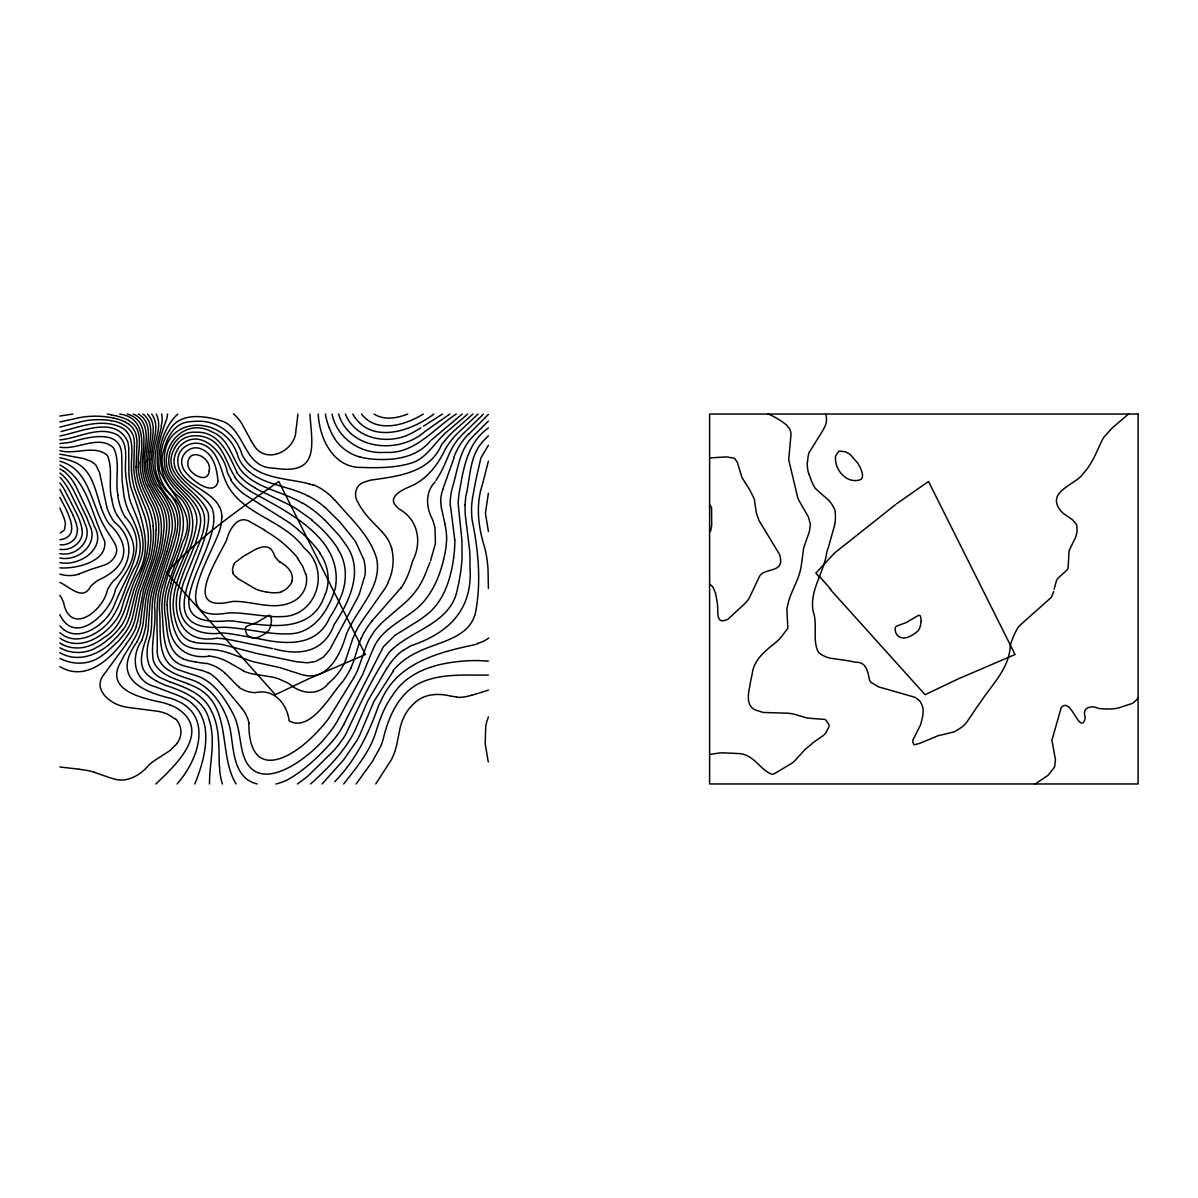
<?xml version="1.0" encoding="UTF-8"?>
<svg xmlns="http://www.w3.org/2000/svg" width="1198" height="1198" viewBox="0 0 1198 1198"><rect width="100%" height="100%" fill="white"/><g stroke="black" fill="none" stroke-linecap="round" stroke-linejoin="round"><path stroke-width="1.5" d="M140.196 462.593C142.876 443.41 145.467 417.638 119.71 414.044M145.842 461.844L146.051 456.962A104.226 104.226 0 0 1 146.351 453.728C148.148 440.55 152.61 422.19 138.369 414.044M147.668 460.391L147.803 457.576A92.77 92.77 0 0 1 148.238 453.188C149.705 440.49 155.306 423.418 143.011 414.044M465.079 504.987L465.079 510.917A101.006 101.006 0 0 0 465.453 516.428L469.721 551.035A173.545 173.545 0 0 1 469.93 566.31C473.21 608.704 449.684 632.649 411.573 645.542A81.359 81.359 0 0 0 403.037 650.619M151.248 459.373L151.322 458.175A82.542 82.542 0 0 1 152.101 451.466M164.635 602.13L165.174 596.784A83.635 83.635 0 0 1 167.361 586.78L182.44 542.844M807.587 461.769L807.692 460.332A30.13 30.13 0 0 1 809.354 451.811M297.913 414.044L296.76 424.421A98.985 98.985 0 0 1 295.936 429.558C296.49 450.777 265.836 465.483 253.856 445.192A51.514 51.514 0 0 1 251.49 441.388M150.214 451.901C151.592 439.681 157.567 424.212 147.384 414.044M453.698 557.519C450.733 579.233 443.784 602.324 425.2 615.832A101.321 101.321 0 0 1 418.192 620.893L394.846 635.419L383.3 646.875L343.766 724.401M472.536 497.769L475.756 480.668M152.086 451.451C153.359 439.396 159.993 425.05 151.682 414.044M1054.09 589.251L1056.546 580.401A14.451 14.451 0 0 1 1058.238 577.9L1067.148 569.949A7.248 7.248 0 0 0 1068.062 568.151L1069.14 550.586L1075.085 538.321A25.173 25.173 0 0 0 1077.032 531.657L1076.882 525.952A9.314 9.314 0 0 0 1076.014 523.796L1072.719 519.977L1063.33 513.433A31.552 31.552 0 0 1 1060.709 510.707L1059.287 508.851A18.824 18.824 0 0 1 1058.253 507.158C1049.178 490.356 1076.478 484.306 1083.486 473.18A49.283 49.283 0 0 0 1087.2 468.732L1090.09 464.45A117.703 117.703 0 0 0 1092.546 460.257A102.953 102.953 0 0 0 1096.829 451.691L1101.786 440.804A39.983 39.983 0 0 1 1104.601 436.357L1112.298 427.881L1128.546 414.044M1053.761 591.542L1051.47 597.203L1019.184 626.015A30.474 30.474 0 0 0 1017.057 629.115L1014.931 633.173A134.431 134.431 0 0 0 1013.538 636.258L1010.962 643.026A32.002 32.002 0 0 0 1010.288 645.632C1009.42 668.499 991.659 684.942 979.874 703.016A196.816 196.816 0 0 0 977.254 706.7L966.756 722.154A38.171 38.171 0 0 1 961.665 727.291L954.432 731.768L942.841 734.659A69.709 69.709 0 0 0 938.064 735.707L922.131 742.371A72.06 72.06 0 0 1 918.821 743.644L913.924 744.842L912.786 741.742A15.005 15.005 0 0 1 912.891 739.99L920.558 724.88L922.535 717.198A74.89 74.89 0 0 0 922.954 714.233L923.164 710.923A15.289 15.289 0 0 0 922.954 708.587L922.789 707.778A18.913 18.913 0 0 0 921.726 704.454L920.543 702.193A11.261 11.261 0 0 0 919.046 700.351L916.53 698.374A25.772 25.772 0 0 0 914.149 697.041L878.613 686.888L870.856 682.216A10.018 10.018 0 0 1 869.598 680.374C867.756 672.123 866.798 661.73 855.417 662.254A165.638 165.638 0 0 0 847.315 660.622L830.439 658.211A29.141 29.141 0 0 1 823.4 655.68A32.121 32.121 0 0 1 821.993 654.917L820.271 653.823A15.784 15.784 0 0 1 818.459 652.326C812.064 640.286 817.905 624.892 813.262 611.849C808.92 590.779 824.179 572.749 826.755 552.338A165.833 165.833 0 0 1 828.612 546.573L834.871 524.365A67.238 67.238 0 0 0 835.455 517.132L835.231 511.771A13.463 13.463 0 0 0 834.497 509.045L831.846 504.283A37.497 37.497 0 0 0 829.825 501.618L829.151 500.839A26.581 26.581 0 0 0 827.279 498.937L824.688 496.721A122.061 122.061 0 0 1 822.337 494.729L815.254 488.335A49.178 49.178 0 0 1 811.046 479.799L809.189 474.438M161.52 426.174C157.073 445.461 148.822 467.744 162.329 485.519A90.883 90.883 0 0 0 165.129 489.503C195.888 516.503 171.329 555.528 162.494 586.451M292.072 580.76C293.869 572.075 286.681 565.785 279.958 561.937M475.92 479.859L480.862 458.04L488.395 445.267M140.346 622.586L143.251 601.591A115.996 115.996 0 0 1 143.685 599.03L145.048 592.725A98.386 98.386 0 0 1 146.605 587.379C155.665 561.637 168.424 532.092 156.683 505.182A78.469 78.469 0 0 0 155.695 503.1L146.665 485.46M482.749 483.153L488.395 461.23M482.524 484.142C475.411 505.212 478.301 527.479 484.861 548.22A117.329 117.329 0 0 1 488.05 570.248L488.395 588.488M488.395 493.232L485.415 513.208L488.395 531.418M130.597 612.837L136.063 590.943L148.193 557.849A84.878 84.878 0 0 0 150.663 530.504L150.05 525.263A71.071 71.071 0 0 0 146.006 509.779L138.189 490.386A75.489 75.489 0 0 1 133.772 467.564L134.446 444.353A44.236 44.236 0 0 0 134.236 441.208C133.951 429.109 122.136 422.085 111.309 420.798M443.634 559.526C438.753 579.742 429.558 599.973 411.992 612.208C397.961 622.631 380.694 631.256 373.521 648.223A95.705 95.705 0 0 0 371.814 652.131L362.44 674.983L337.267 721.226A88.547 88.547 0 0 1 327.848 734.599C309.743 758.663 252.553 801.941 241.771 748.795A113.256 113.256 0 0 1 241.262 746.234L238.806 731.723A102.115 102.115 0 0 0 237.833 727.036L236.949 723.667A59.361 59.361 0 0 0 233.909 715.431C226.272 700.785 216.718 685.346 201.489 677.694A50.376 50.376 0 0 0 198.494 676.451L185.016 672.048A98.685 98.685 0 0 1 181.332 670.745C154.347 663.602 161.835 630.627 159.394 610.156A84.115 84.115 0 0 1 162.314 586.406M167.226 551.17L155.141 588.263A100.467 100.467 0 0 0 154.332 591.288L153.134 597.053A88.382 88.382 0 0 0 152.161 606.098L151.562 625.191A91.168 91.168 0 0 1 150.319 636.153C144.299 651.877 145.587 672.947 164.066 679.251A81.868 81.868 0 0 0 169.742 681.827M412.756 560.754C422.265 542.23 418.192 519.468 399.099 509A36.853 36.853 0 0 1 396.119 506.125C387.403 497.17 401.824 489.952 408.892 487.092M412.531 561.518L410.12 569.17A80.595 80.595 0 0 1 401.285 587.754M171.014 583.156C177.199 556.486 203.93 522.358 179.535 497.23C158.525 481.177 154.976 452.035 169.397 430.546C179.805 411.109 207.134 415.781 224.221 421.906C245.365 432.373 244.557 466.935 272.111 468.029A61.517 61.517 0 0 0 276.483 468.478C319.731 474.618 311.974 444.428 309.923 414.044M182.665 542.11C198.778 511.905 169.502 494.969 159.469 470.35C156.788 450.837 163.138 427.641 177.798 414.044M442.751 489.473L453.922 458.145M194.765 783.956C205.547 757.915 215.954 717.842 186.993 699.752A76.627 76.627 0 0 0 176.271 694.72L158.151 687.892A116.161 116.161 0 0 1 155.815 686.903C133.727 681.782 130.163 657.208 141.753 640.481M136.198 626.314L137.261 622.825A61.712 61.712 0 0 0 138.025 619.501L143.565 589.925A110.141 110.141 0 0 1 144.359 587.424L154.677 557.699A115.892 115.892 0 0 0 158.75 530.25L158.63 524.829M430.516 560.934L435.428 543.473L435.039 528.183A77.78 77.78 0 0 0 432.358 519.138C425.994 507.113 425.095 492.363 435.054 481.91M429.932 562.506L424.766 575.369A90.239 90.239 0 0 1 417.862 588.173L414.418 592.83A88.996 88.996 0 0 1 405.778 602.13L384.244 620.684A85.043 85.043 0 0 0 374.285 631.301L369.882 638.145A73.872 73.872 0 0 0 365.345 648.657L357.783 669.937A94.672 94.672 0 0 1 353.934 677.529M325.317 593.474C312.693 635.749 266.016 625.656 233.281 621.043A149.076 149.076 0 0 0 227.785 620.819C141.649 628.845 227.41 544.536 211.926 508.042C201.069 488.05 159.514 475.217 179.281 446.824C198.434 426.084 223.532 451.062 227.276 472.087A104.975 104.975 0 0 0 228.444 474.663L231.079 479.724M197.625 547.321C202.612 534.922 208.527 519.842 201.069 507.188C192.219 491.3 171.179 483.108 168.888 463.566C167.361 448.172 179.146 430.771 195.873 432.238C219.054 430.921 228.698 454.581 236.785 471.877M197.161 548.444L183.893 581.584A113.106 113.106 0 0 0 182.98 584.474L182.306 586.81A74.426 74.426 0 0 0 180.599 594.537C174.579 623.469 195.798 636.872 222.394 632.948A140.286 140.286 0 0 1 232.262 634.056L251.535 637.426M488.395 716.883L486.613 722.199A46.153 46.153 0 0 0 485.744 726.377L485.175 743.509L488.065 760.895A50.885 50.885 0 0 0 488.395 761.928M226.647 539.894C229.582 528.872 238.477 512.954 251.775 522.897A75.759 75.759 0 0 1 253.946 523.975L264.503 529.905M226.527 540.148C216.583 561.218 180.853 613.81 232.322 601.471A68.151 68.151 0 0 1 243.044 601.89C259.187 603.642 276.528 609.483 292.087 601.98A24.544 24.544 0 0 0 306.059 574.231M361.122 638.414L363.518 633.502A84.759 84.759 0 0 1 372.024 621.013M339.244 600.378C347.091 584.504 348.019 564.662 338.031 549.448M809.563 451.871L821.978 431.849A82.587 82.587 0 0 0 823.385 429.468L825.437 425.26A15.005 15.005 0 0 0 826.47 420.243L826.455 419.854A14.017 14.017 0 0 0 825.557 413.984M234.284 563.689L234.314 563.614A3.819 3.819 0 0 1 235.063 562.626L243.344 556.351A62.596 62.596 0 0 1 247.881 553.835C256.267 548.534 269.835 540.448 274.312 555.303A23.136 23.136 0 0 0 279.898 562.027M234.029 564.243L233.745 564.872A13.403 13.403 0 0 0 232.562 571.236M350.849 668.035L353.081 662.629A98.985 98.985 0 0 0 353.859 660.412L358.277 646.141A85.867 85.867 0 0 1 361.107 638.399M119.515 614.005L118.857 615.338A39.863 39.863 0 0 1 117.404 617.928C105.768 635.644 80.236 652.386 59.9 638.085M136.946 641.993C111.773 676.795 139.372 690.902 171.299 698.494A78.095 78.095 0 0 1 181.647 703.031C212.69 721.241 196.262 762.737 177.049 783.956M353.949 677.529L329.57 717.063A102.878 102.878 0 0 1 327.758 719.654L324.134 724.326A93.174 93.174 0 0 1 318.578 730.376C292.686 759.218 248.944 782.758 248.825 723.382M334.497 623.993C349.846 601.111 364.701 568.93 345.099 543.742A108.015 108.015 0 0 0 339.034 535.371L324.493 519.618M334.332 624.263C324.029 652.206 300.264 655.98 274.372 648.912M131.855 643.101L124.023 655.785A84.324 84.324 0 0 0 120.788 662.06C103.822 691.006 144.194 698.584 163.347 702.732A93.219 93.219 0 0 1 169.742 704.858M435.967 480.488L439.067 475.456A97.188 97.188 0 0 0 444.129 465.708L448.846 454.791A70.263 70.263 0 0 1 458.385 438.738L458.774 438.513A88.188 88.188 0 0 1 463.701 433.197L480.368 417.189A106.487 106.487 0 0 0 483.303 414.044M387.119 667.81L367.696 701.07L355.252 729.837A110.036 110.036 0 0 1 354.219 732.008C343.841 752.299 327.383 768.757 310.686 783.956M401.135 587.664L371.979 620.983M375.738 783.956L391.237 759.951A66.369 66.369 0 0 0 394.546 752.359L395.939 747.881A76.822 76.822 0 0 0 396.823 744.272L400.177 727.65A60.274 60.274 0 0 1 402.243 720.896L402.378 720.597A45.21 45.21 0 0 1 404.265 716.329A44.715 44.715 0 0 1 414.658 702.897C424.212 693.717 438.363 693.043 450.583 696.068M122.975 629.624L118.887 634.715A85.777 85.777 0 0 1 114.828 638.938C101.366 653.883 78.843 663.692 59.9 652.73M1138.1 697.835L1137.501 698.644A52.203 52.203 0 0 1 1136.378 700.111L1132.694 703.301L1118.093 708.048A38.86 38.86 0 0 1 1114.724 708.632L1109.603 709.006A70.637 70.637 0 0 1 1104.167 708.931A61.982 61.982 0 0 1 1098.102 708.317C1091.573 704.903 1081.689 707.569 1085.089 716.629A24.065 24.065 0 0 1 1084.909 719.474C1079.608 734.149 1071.476 698.808 1062.401 706.491A6.918 6.918 0 0 0 1061.114 707.913L1051.919 740.229L1055.468 759.861L1054.54 767.109L1048.01 775.346L1035.237 783.956M126.134 644.329L102.714 676.181A33.409 33.409 0 0 0 102.324 676.84C94.253 689.883 109.108 702.298 120.609 705.727A56.186 56.186 0 0 0 127.767 707.389L157.567 711.223A52.383 52.383 0 0 1 167.57 714.113L175.133 718.995M176.87 743.703L169.757 750.727L153.913 760.955A56.561 56.561 0 0 0 149.286 764.653C140.301 775.361 126.314 783.821 112.058 778.326A70.742 70.742 0 0 1 109.452 777.577L94.477 772.366M356.165 783.956L372.503 761.329L380.38 746.923A83.006 83.006 0 0 0 383.031 739.81C388.092 718.381 397.212 695.768 417.308 684.313C439.052 672.782 464.629 675.507 488.395 675.043M393.483 670.82L374.031 701.204L359.939 734.629A90.674 90.674 0 0 1 357.124 740.199L343.721 759.757L322.082 783.956M343.691 783.956C355.836 768.337 369.044 752.823 375.303 733.73C379.496 720.372 384.034 706.82 392.54 695.469C409.162 668.469 442.616 661.7 471.997 660.607A110.725 110.725 0 0 1 478.541 660.607L486.328 660.996M444.713 440.729L449.235 435.578A105.289 105.289 0 0 1 453.787 431.115L472.925 414.044M488.395 414.388L469.152 433.826M334.811 781.635C355.596 760.236 368.894 733.64 378.493 705.697A121.148 121.148 0 0 1 381.009 700.95C396.838 663.228 438.034 652.401 474.228 644.809A92.77 92.77 0 0 0 476.385 644.135L478.062 643.566M488.395 421.052L474.827 434.545A117.718 117.718 0 0 0 472.94 436.521C459.328 449.834 457.846 469.796 452.53 487.092A61.487 61.487 0 0 0 450.253 505.945M478.092 414.044L457.801 433.062A89.94 89.94 0 0 0 454.147 436.896L450.523 441.298A87.319 87.319 0 0 0 445.371 449.07C437.824 465.049 426.488 479.889 409.611 486.732M488.395 435.773L486.583 437.555A97.892 97.892 0 0 0 483.363 440.924C469.272 455.584 470.44 477.628 465.887 496.137A90.12 90.12 0 0 0 465.064 504.987M431.205 440.175L462.173 414.044M488.395 428.03C467.609 442.466 463.551 467.864 459.553 490.91A87.304 87.304 0 0 0 458.145 503.43L461.964 540.732L462.054 557.744A175.297 175.297 0 0 1 460.586 572.449L459.014 581.854A109.946 109.946 0 0 1 457.651 587.754C451.901 624.263 410.764 629.459 389.14 652.371C371.994 678.203 358.846 706.506 345.683 734.494A99.539 99.539 0 0 1 340.277 742.52L336.353 747.567A153.524 153.524 0 0 1 333.778 750.607L307.961 775.99A152.311 152.311 0 0 1 304.951 778.46L297.433 783.956M430.217 441.134C416.664 457.486 394.486 460.571 374.57 459.238A77.106 77.106 0 0 1 361.976 457.516L359.969 456.962M155.83 783.956C175.597 765.342 212.675 730.885 176.78 708.063A53.371 53.371 0 0 0 170.58 705.203L169.742 704.858M467.654 414.044L463.461 417.698M110.575 637.471L104.735 642.233A75.863 75.863 0 0 1 99.03 646.141L93.459 649.106A37.228 37.228 0 0 1 59.885 647.789M328.087 683.848C317.365 696.547 300.309 693.612 288.943 683.654A97.652 97.652 0 0 0 286.831 682.486L278.265 678.697A58.432 58.432 0 0 0 271.617 676.945L253.976 674.145A43.817 43.817 0 0 1 243.913 671.254M462.862 418.222L445.97 432.538A101.8 101.8 0 0 0 441.493 436.971C432.493 446.45 424.871 458.639 411.827 462.937C395.789 467.819 378.703 468.044 362.081 467.445C333.553 468.313 319.387 438.693 318.249 414.044M896.718 503.684L928.51 481.476L1015.065 654.527L958.535 678.757L925.081 694.69L830.184 589.311M895.7 504.478L834.452 553.087L815.853 573.123L819.192 576.942M456.318 414.044C433.721 428.48 414.808 454.476 385.142 452.335C360.972 454.446 336.938 438.303 332.011 414.044M425.874 430.801L449.864 414.044M425.035 431.415C399.428 454.401 349.666 450.538 338.57 414.044M442.481 414.044L423.448 426.203M420.827 427.866L417.817 429.708A93.893 93.893 0 0 1 412.037 432.927C389.59 445.446 355.611 439.936 345.383 414.044M433.826 414.044C411.258 431.415 370.496 445.027 352.796 414.044M423.223 414.044C405.403 425.275 376.636 433.736 361.511 414.044M92.336 644.719L97.712 641.873A75.549 75.549 0 0 0 103.747 637.785C126.763 624.323 126.104 595.855 137.456 574.711C154.782 546.033 139.852 514.826 130.672 486.613A85.942 85.942 0 0 1 128.935 474.258L128.71 447.962M407.754 414.044C397.167 418.147 384.244 420.633 374.105 414.044M281.38 591.587L282.503 591.168A15.095 15.095 0 0 0 285.588 589.461A17.566 17.566 0 0 0 287.64 587.709L289.347 585.867A14.511 14.511 0 0 0 292.282 580.835M78.649 574.052L89.625 569.904A88.308 88.308 0 0 1 92.096 569.02L100.258 566.444A74.92 74.92 0 0 0 102.743 565.606C111.908 563.3 120.504 553.177 114.918 543.787A37.527 37.527 0 0 0 113.226 540.687L107.101 531.163A89.506 89.506 0 0 1 104.271 526.266C91.033 503.879 89.476 468.912 59.9 461.29M488.395 690.108L479.065 693.073M477.822 693.462L471.578 695.319M60.334 532.975L64.407 529.995L65.396 524.095M59.9 427.162L81.254 421.681A77.915 77.915 0 0 1 111.339 420.648M59.9 421.936L80.071 417.533A87.948 87.948 0 0 1 113.525 418.072M61.083 431.535C79.442 426.907 99.943 418.746 119.006 426.413C137.081 433.376 130.492 455.659 131.51 470.275M709.605 754.47L719.01 753.018A52.517 52.517 0 0 1 723.667 752.838L740.738 753.677A18.015 18.015 0 0 1 744.497 754.65C755.519 758.154 761.089 769.91 771.422 774.118A6.275 6.275 0 0 0 773.758 774.058L792.013 763.141A32.885 32.885 0 0 0 794.723 760.82L804.966 749.559L813.801 742.146A49.403 49.403 0 0 1 816.123 740.529L823.355 735.482A24.544 24.544 0 0 0 825.871 732.862L829.046 726.677A5.765 5.765 0 0 0 828.911 724.61L826.231 720.402A6.844 6.844 0 0 0 824.598 719.399L809.848 718.291A59.84 59.84 0 0 1 806.284 717.752L794.019 714.158A47.021 47.021 0 0 0 789.767 713.439A39.744 39.744 0 0 0 786.607 713.184L763.485 712.451A36.344 36.344 0 0 1 758.304 710.863C746.294 708.452 747.597 695.768 749.723 686.739A121.372 121.372 0 0 1 750.876 680.03A147.863 147.863 0 0 1 752.179 674.204C753.632 659.784 765.387 650.799 775.795 642.413A112.013 112.013 0 0 0 780.542 637.905L787.835 628.246L786.906 609.512A16.982 16.982 0 0 1 787.43 606.398C789.871 592.755 798.422 581.389 800.893 567.822A119.725 119.725 0 0 0 801.552 563.704L803.663 547.89L809.369 531.657L810.417 524.275L808.336 516.787L798.677 499.985A24.095 24.095 0 0 1 797.598 497.08L788.703 459.747L791.069 433.781L790.201 429.738L787.535 426.129A27.958 27.958 0 0 0 786.173 424.781A24.574 24.574 0 0 0 785.184 423.912L781.56 421.277A107.775 107.775 0 0 0 776.903 418.357L771.752 415.556A32.151 32.151 0 0 0 768.008 414.044M59.9 435.982C80.655 432.149 115.023 415.302 127.527 441.149M59.9 416.035L72.838 414.044M59.9 439.861C78.933 438.213 98.476 425.47 117.164 434.799C129.848 443.365 124.173 461.2 125.7 473.764M59.9 443.56L67.283 442.721A128.575 128.575 0 0 0 70.353 442.287C87.439 437.255 121.807 427.656 121.702 455.959A77.421 77.421 0 0 1 121.777 457.771L122.106 480.503L124.068 496.676A71.101 71.101 0 0 0 128.695 511.366C136.512 525.907 143.85 542.679 138.159 559.346A63.943 63.943 0 0 1 136.168 565.127C124.832 583.471 122.166 606.458 108.075 622.96C96.454 635.719 74.845 646.021 59.9 632.694M709.605 457.906L726.542 456.917L734.554 458.265L737.324 462.323L741.936 477.433L746.938 485.46A120.579 120.579 0 0 1 749.634 489.668L754.336 499.117L756.282 512.729L758.978 520.486L779.269 553.97A5.002 5.002 0 0 1 779.853 555.468C784.435 572.135 768.861 567.942 761 574.306A15.769 15.769 0 0 0 759.337 576.717L749.064 598.461A40.777 40.777 0 0 1 743.464 604.945L727.95 619.186A12.055 12.055 0 0 1 725.853 620.1A12.564 12.564 0 0 1 724.371 620.489C717.557 622.646 717.647 614.02 717.812 609.647A104.346 104.346 0 0 0 717.213 602.309L715.64 593.549L713.304 587.814A11.74 11.74 0 0 0 711.223 585.328L709.605 584.055M59.9 447.139C77.331 450.418 99.045 434.08 113.615 447.932C120.728 462.593 114.738 479.814 117.988 495.418M59.9 539.699C83.216 536.749 65.785 509.18 59.9 497.365M59.9 450.658C74.935 455.165 94.837 444.188 107.371 455.435C113.226 468.957 108.194 484.486 111.639 498.668M488.395 661.116L487.167 661.041M60.155 544.791C67.672 545.539 76.343 540.687 77.106 532.631A17.596 17.596 0 0 0 77.226 530.489M208.886 656.219C185.615 659.604 169.457 644.584 168.843 621.777A101.351 101.351 0 0 1 167.196 606.248L167.241 605.304M59.9 549.298C71.73 551.35 85.283 540.927 81.689 528.213M456.767 697.011L451.227 696.188M59.9 454.162L83.995 458.639L91.362 461.5L95.765 464.809L99.689 473.015L106.652 506.425M59.9 553.641C76.657 557.055 93.564 539.834 84.773 523.451A85.462 85.462 0 0 0 81.749 515.589L69.469 490.925A63.838 63.838 0 0 0 60.095 477.433M78.769 769.176L59.9 766.99M59.9 557.998C78.484 561.877 99.719 543.592 89.326 524.574A100.078 100.078 0 0 0 86.57 517.296M59.9 562.611C79.787 566.699 107.476 548.085 94.238 526.177A127.168 127.168 0 0 0 92.216 520.845L75.339 484.905M195.828 662.09L205.876 663.572M107.281 414.044L111.414 414.763M259.562 638.878C285.334 644.539 317.036 647.115 329.63 617.659A135.149 135.149 0 0 0 339.289 600.408M272.74 648.642L234.853 640.735A165.414 165.414 0 0 0 228.384 639.507L225.778 639.103A105.664 105.664 0 0 0 222.529 638.684L221.87 638.609A87.783 87.783 0 0 0 216.658 638.205C180.509 644.838 169.727 611.609 179.955 582.992C185.87 563.315 196.996 545.27 200.321 524.829C203.375 505.316 184.148 493.576 173.635 480.368C152.386 455.42 181.212 414.583 212.121 431.984C228.893 438.483 231.708 458.01 241.457 470.904C255.129 486.912 277.157 490.356 295.172 499.416A131.69 131.69 0 0 1 298.272 500.914L301.926 502.831M258.948 638.774L251.82 637.486M59.9 567.867C75.744 569.005 107.895 561.847 104.6 540.927C91.647 515.155 87.709 479.5 59.9 465.004M266.106 592.022L259.127 590.374A36.419 36.419 0 0 1 255.683 589.027L238.267 578.799A37.048 37.048 0 0 1 236.335 577.241L235.976 576.897M113.525 418.102L116.88 418.911A43.113 43.113 0 0 1 125.565 422.175M257.151 783.956C232.502 778.131 233.909 748.121 230.076 728.609C225.194 707.299 211.477 685.63 189.539 679.131C176.331 674.878 158.525 669.023 157.193 652.625C157.582 633.323 155.995 613.825 158.166 594.627A91.213 91.213 0 0 1 159.963 587.17L173.92 544.236A216.284 216.284 0 0 0 175.133 539.579C178.831 527.135 179.52 512.744 171.479 501.797A76.328 76.328 0 0 0 170.281 500C159.199 486.897 149.72 470.125 153.763 452.365C154.737 439.995 162.524 426.174 156.189 414.044M309.384 483.977L312.633 484.995M201.668 670.401L190.078 667.511A84.444 84.444 0 0 1 185.675 666.268C160.727 660.712 164.126 630.103 162 610.89A89.91 89.91 0 0 1 162 603.178L162.524 597.577A84.744 84.744 0 0 1 164.98 586.331C170.535 559.032 195.993 526.266 175.567 499.611C149.525 476.519 155.605 448.322 166.627 419.27A34.113 34.113 0 0 0 167.555 414.059M229.866 653.329L250.487 660.907A98.58 98.58 0 0 0 254.111 661.895L279.988 667.66L301.836 674.639A49.822 49.822 0 0 0 304.007 675.148C328.537 680.883 340.981 652.94 346.462 633.967A97.877 97.877 0 0 1 348.333 629.938C358.891 607.101 382.162 586.136 376.666 558.732C369.778 534.997 350.026 518.075 334.571 499.656M188.4 683.998C175.687 678.787 158.391 675.118 153.254 660.442C150.439 642.727 156.758 624.757 154.497 606.802A84.878 84.878 0 0 1 157.522 587.379L170.835 546.528A198.703 198.703 0 0 0 173.066 537.348C180.284 517.925 169.008 499.985 157.642 485.25M169.742 681.842C185.42 687.472 203.046 693.597 210.743 709.86C220.282 727.006 218.545 747.253 219.339 766.136M127.302 414.044C149.885 420.378 143.311 446.525 142.143 463.611A59.136 59.136 0 0 0 146.605 485.49M182.89 658.645C165.638 650.843 167.645 628.171 164.785 612.627A83.486 83.486 0 0 1 164.605 602.13M243.958 671.15L228.339 662.135A52.667 52.667 0 0 0 208.916 656.01M59.9 658.391C72.823 665.16 89.416 664.995 101.321 656.055A75.025 75.025 0 0 0 107.67 651.173L117.868 641.529A103.253 103.253 0 0 0 120.129 639.073L124.382 633.862A47.995 47.995 0 0 0 131.84 619.8L132.184 618.453A77.181 77.181 0 0 0 133.307 614.08L137.59 594.283A90.793 90.793 0 0 1 139.178 588.952L149.885 559.631A95.046 95.046 0 0 0 153.464 531.598L153.104 526.192M307.781 495.822C285.993 484.396 256.177 485.13 241.262 462.937A62.715 62.715 0 0 1 238.462 457.831C226.257 411.558 156.174 414.134 165.084 468.343C170.386 489.518 198.748 499.356 196.742 523.197C193.207 551.664 173.455 576.028 173.126 605.155A64.722 64.722 0 0 0 176.031 622.466C178.143 630.343 182.74 638.519 190.931 641.259A27.569 27.569 0 0 0 194.331 642.263M208.048 672.812L205.397 671.644A44.626 44.626 0 0 0 201.668 670.416M62.311 644.329L60.394 643.281A24.574 24.574 0 0 1 59.9 642.982M59.9 582.453C69.394 586.526 82.976 601.71 90.584 586.406A46.093 46.093 0 0 1 98.131 580.236C127.497 567.088 132.394 545.884 108.629 523.391A76.882 76.882 0 0 1 100.932 506.964M133.248 414.044C149.585 420.648 146.77 440.579 144.434 454.416A111.504 111.504 0 0 0 144.224 456.917L144.015 463.222A56.366 56.366 0 0 0 148.642 484.92M59.9 666.642C89.026 684.028 116.491 653.314 130.717 630.537A46.557 46.557 0 0 0 134.161 622.511L134.79 620.399A71.7 71.7 0 0 0 135.748 616.386L140.63 592.022L150.678 564.063A108.06 108.06 0 0 0 155.605 540.897L156.054 529.83M125.535 422.235L128.815 424.287M254.665 487.781L257.525 489.383A133.412 133.412 0 0 0 260.415 490.895L289.706 505.047A152.625 152.625 0 0 1 295.981 508.521L311.779 519.692M249.708 490.94C285.798 511.187 343.976 537.498 335.35 588.158C329.555 607.94 316.077 630.612 293.72 633.517C272.59 635.554 251.82 629.339 230.885 627.662A145.886 145.886 0 0 0 223.891 627.183C141.124 633.173 214.397 549.777 208.167 512.924C200.096 489.098 156.279 476.235 176.076 445.731C182.455 435.144 196.951 433.571 207.524 438.094C224.101 444.638 226.212 464.554 235.407 477.628M63.09 470.934L60.828 469.421A37.902 37.902 0 0 0 59.9 468.867M239.375 687.173L237.324 685.496A48.878 48.878 0 0 1 235.692 683.968L229.088 677.125A96.873 96.873 0 0 0 226.766 674.818A64.378 64.378 0 0 0 225.269 673.426M59.9 473.015L62.64 475.321A45.539 45.539 0 0 1 69.963 484.247A92.141 92.141 0 0 1 73.782 490.641L86.585 517.281M298.317 529.711L291.069 524.02A158.076 158.076 0 0 0 288.254 521.999L244.632 494.519A52.427 52.427 0 0 1 230.795 479.904M325.002 507.353L340.112 522.238L353.934 539.414A100.063 100.063 0 0 1 355.941 542.454L363.788 559.571A41.526 41.526 0 0 1 365.001 575.25L359.235 594.193A122.69 122.69 0 0 1 357.468 597.982L329.675 649.69L323.325 657.133L315.778 661.401L307.437 662.808L296.43 661.73L256.013 653.329L223.307 644.734A78.214 78.214 0 0 0 212.944 643.611L203.301 643.341A55.033 55.033 0 0 1 194.301 642.353M709.71 505.182L710.788 506.32A5.855 5.855 0 0 1 711.552 507.653L711.717 523.691A78.724 78.724 0 0 0 711.657 525.787L710.594 531.223A2.486 2.486 0 0 1 709.605 531.538M382.147 531.927L385.307 535.716A36.719 36.719 0 0 1 391.536 547.965M59.9 625.85C75.234 644.105 101.456 627.662 111.115 611.519A56.815 56.815 0 0 0 114.199 605.514C124.712 576.657 152.071 545.989 125.176 516.937M222.484 684.942L241.951 708.422M236.096 783.956C217.182 753.392 233.909 702.597 192.219 685.63A94.807 94.807 0 0 0 188.4 684.013M114.723 522.343C135.449 539.01 132.109 565.082 113.106 581.255A53.655 53.655 0 0 0 107.446 589.775C103.522 610.725 70.248 636.542 63.509 602.265A53.625 53.625 0 0 0 61.937 598.805L61.577 598.116A32.466 32.466 0 0 0 59.9 595.316M297.478 558.268L302.72 566.459L305.67 574.306M320.106 553.491L321.903 556.456A44.071 44.071 0 0 1 325.631 593.594M59.9 489.278L73.348 515.574M64.902 490.521L77.511 515.26A59.93 59.93 0 0 1 81.838 528.183M117.03 515.02C125.086 527 136.886 539.744 132.978 555.513C130.477 568.496 120.863 578.215 115.322 589.835C111.384 611.849 75.249 647.444 59.9 614.679M251.49 441.388L241.906 423.763A38.441 38.441 0 0 0 233.43 413.849M155.141 484.651L157.208 488.32A93.564 93.564 0 0 0 158.78 490.821C169.607 503.669 175.642 520.786 170.505 537.408A192.683 192.683 0 0 1 167.211 551.17M159.514 505.137L148.687 484.905M150.753 505.227L143.835 490.386A67.193 67.193 0 0 1 138.099 467.16M59.9 508.042L63.299 516.173A35.67 35.67 0 0 1 65.531 524.065M328.986 427.207L330.573 431.01A57.489 57.489 0 0 0 332.415 434.709A52.622 52.622 0 0 0 334.542 438.273M100.842 506.994C95.406 490.701 92.111 468.807 73.722 461.859A70.996 70.996 0 0 0 59.885 457.771M391.461 547.98L391.716 548.939M444.877 523.721L441.463 508.132M136.317 436.057L136.827 439.666A45.749 45.749 0 0 1 136.976 442.556L136.138 466.801M232.682 571.236L232.801 572.135A6.245 6.245 0 0 0 233.146 573.288M450.508 505.945L454.746 539.849M138.294 467.16L138.204 461.934A98.161 98.161 0 0 1 138.339 458.025C139.058 446.06 142.727 429.498 130.432 421.741A28.557 28.557 0 0 0 128.635 420.603M209.5 783.956C209.41 762.452 216.134 740.439 209.021 719.354C203.645 699.183 183.024 691.036 165.174 685.166A83.546 83.546 0 0 1 156.474 681.078M440.774 501.108L440.789 501.767A46.078 46.078 0 0 0 441.478 508.132M808.935 474.513A37.108 37.108 0 0 1 807.272 461.754M236.051 576.807A11.171 11.171 0 0 1 233.041 573.363M281.47 592.022A33.364 33.364 0 0 1 266.151 591.797M249.828 490.761A54.075 54.075 0 0 1 235.182 477.807M64.902 490.521A80.745 80.745 0 0 0 62.925 487.227L60.963 484.321A47.755 47.755 0 0 0 59.9 482.899M471.533 695.199A41.945 41.945 0 0 1 456.752 697.356M78.769 769.251A91.557 91.557 0 0 1 94.507 772.231M175.447 718.68A18.689 18.689 0 0 1 176.765 743.629M136.482 626.434A70.278 70.278 0 0 1 125.94 644.18M158.75 524.814A54.045 54.045 0 0 0 153.958 505.556L145.482 488.29A63.779 63.779 0 0 1 140.091 462.593M78.709 574.261A32.93 32.93 0 0 1 59.915 574.156M114.604 522.448A52.922 52.922 0 0 1 106.547 506.454M73.123 515.694A43.907 43.907 0 0 1 77.615 530.444M63.284 470.694A47.531 47.531 0 0 1 75.219 484.965M254.8 487.496A52.188 52.188 0 0 1 236.44 472.132M311.525 520.007A121.807 121.807 0 0 1 338.285 549.283M264.309 530.25A121.238 121.238 0 0 1 297.808 557.983M444.713 440.729A115.308 115.308 0 0 0 441.448 445.012C428.989 473.435 397.197 476.235 370.377 480.203A52.832 52.832 0 0 0 365.585 481.746C355.776 483.767 352.796 495.148 358.232 502.861A55.497 55.497 0 0 0 362.17 509.42L364.462 512.639A104.6 104.6 0 0 0 369.838 519.093L380.47 530.115A95.96 95.96 0 0 1 382.147 531.927M391.761 548.924A49.672 49.672 0 0 1 388.182 581.988M388.422 582.108A60.784 60.784 0 0 1 386.714 585.508L386.265 586.346A84.055 84.055 0 0 1 385.082 588.413L362.051 621.043A103.432 103.432 0 0 0 355.671 631.975L353.051 638.025A96.544 96.544 0 0 0 352.227 640.241L346.297 658.196A77.81 77.81 0 0 1 345.458 660.398M345.623 660.457A60.858 60.858 0 0 1 327.967 683.714M166.971 605.304A75.684 75.684 0 0 1 171.194 583.216M229.836 653.389A75.968 75.968 0 0 0 215.67 649.825C203.435 648.642 187.697 651.442 179.371 640.046C172.422 629.309 170.356 616.042 170.101 603.478C169.337 569.155 206.745 535.731 186.963 502.666A79.457 79.457 0 0 0 182.575 497.185C170.086 484.98 156.983 468.283 163.916 449.684C167.106 437.495 174.519 423.223 188.61 421.876A47.695 47.695 0 0 1 194.39 421.397C216.059 419.15 235.617 433.586 241.921 454.222C252.688 478.017 282.638 477.822 304.517 482.764A86.271 86.271 0 0 1 309.384 483.977M312.798 484.561A56.74 56.74 0 0 1 334.407 499.791M307.826 495.747A83.935 83.935 0 0 1 324.958 507.398M359.954 457.022A44.626 44.626 0 0 1 334.407 438.363M328.956 427.222A77.75 77.75 0 0 1 325.392 414.044M302.016 502.696A109.123 109.123 0 0 1 324.388 519.737M298.137 529.935A114.035 114.035 0 0 1 320.315 553.341M156.489 681.033A48.19 48.19 0 0 1 149.75 676.645C136.377 667.451 142.143 650.439 146.351 638.025A85.942 85.942 0 0 0 148.118 629.968L149.885 604.87A94.852 94.852 0 0 1 150.678 598.131L151.861 592.321A99.898 99.898 0 0 1 153.089 587.754L162.554 559.631A190.422 190.422 0 0 0 167.93 538.127C170.386 526.192 170.401 513.103 163.677 502.471A78.349 78.349 0 0 0 162.404 500.27L155.381 489.128A54.883 54.883 0 0 1 147.264 460.391M453.578 458.01A67.567 67.567 0 0 1 468.942 433.616M440.639 501.108A38.201 38.201 0 0 1 442.856 489.503M444.787 523.751A71.386 71.386 0 0 1 446.704 539.534L446.584 539.984A88.832 88.832 0 0 1 443.53 559.496M161.67 413.969A26.236 26.236 0 0 1 161.161 426.069M241.996 708.392A37.033 37.033 0 0 1 249.094 723.322M208.242 672.482A48.249 48.249 0 0 1 222.214 685.151M157.567 485.295A48.759 48.759 0 0 1 150.978 459.358M454.791 539.849A106.397 106.397 0 0 1 453.638 557.504M343.781 724.401A91.902 91.902 0 0 1 334.646 738.582C321.558 753.916 306.853 768.367 289.452 778.745A51.888 51.888 0 0 1 275.884 783.986M222.424 784.031A59.106 59.106 0 0 1 219.578 766.136M155.051 484.696A50.241 50.241 0 0 1 149.301 459.822L149.57 457.831A89.655 89.655 0 0 1 150.214 451.901M140.675 622.675A66.519 66.519 0 0 1 131.72 642.997M116.835 515.125A51.229 51.229 0 0 1 111.728 498.653M125.011 517.042A59.256 59.256 0 0 1 117.793 495.433M110.575 637.456A79.143 79.143 0 0 0 117.299 630.837L121.178 625.865A42.499 42.499 0 0 0 125.745 617.494L126.329 615.982A71.775 71.775 0 0 0 127.827 611.354L133.757 589.985L144.074 564.123A75.893 75.893 0 0 0 147.773 529.95L146.77 524.559A78.035 78.035 0 0 0 143.341 512.594L134.266 487.751A79.158 79.158 0 0 1 131.495 470.275M130.552 612.837A50.436 50.436 0 0 1 123.184 629.774M136.916 641.978A80.356 80.356 0 0 0 141.379 631.196L141.663 630.013A56.366 56.366 0 0 0 143.116 623.634L145.512 602.19A107.041 107.041 0 0 1 146.021 598.925L147.264 592.875A96.918 96.918 0 0 1 148.702 587.754L159.364 555.947A149.136 149.136 0 0 0 162.554 541.391L163.946 529.351A49.253 49.253 0 0 0 159.753 505.017M387.268 667.9A63.329 63.329 0 0 1 402.842 650.364M350.924 668.065A86.75 86.75 0 0 1 342.733 681.512C331.157 693.837 310.626 732.906 289.152 720.882C287.101 704.065 274.192 688.326 255.503 692.639A29.77 29.77 0 0 1 239.166 687.487M205.936 663.243A40.537 40.537 0 0 1 225.299 673.396M195.858 661.94A53.026 53.026 0 0 1 182.83 658.81M119.515 614.02A63.135 63.135 0 0 0 121.672 608.764C126 591.288 135.269 575.729 140.93 558.762C147.324 539.235 137.845 520.202 130.747 502.441A91.512 91.512 0 0 1 129.264 497.514L125.865 476.894A114.454 114.454 0 0 1 125.7 473.764M92.261 644.569A34.487 34.487 0 0 1 62.236 644.509M127.587 441.134A33.319 33.319 0 0 1 128.68 447.962M145.797 625.97A76.597 76.597 0 0 1 141.693 640.451M145.692 625.955A70.981 70.981 0 0 0 146.006 623.559L147.698 603.388A89.086 89.086 0 0 1 150.619 588.473L162.509 552.158A159.858 159.858 0 0 0 165.219 539.564C167.66 527.15 167.75 513.598 160.951 502.471A85.986 85.986 0 0 0 159.903 500.599L153.254 489.488A57.459 57.459 0 0 1 145.467 461.844M488.679 637.995A27.135 27.135 0 0 1 477.972 643.206M153.284 526.177A67.133 67.133 0 0 0 148.208 506.649L141.304 490.91A71.625 71.625 0 0 1 135.943 466.801M128.89 424.182A19.423 19.423 0 0 1 136.362 436.057M150.993 505.122A64.587 64.587 0 0 1 156.279 529.83M111.384 414.987A60.334 60.334 0 0 1 128.77 420.318M472.566 497.769A89.326 89.326 0 0 0 471.518 508.925L471.683 514.736A100.617 100.617 0 0 0 472.162 520.127C478.346 550.241 481.326 581.434 475.666 611.879C470.05 638.863 437.659 641.634 417.233 652.371A68.72 68.72 0 0 0 393.139 670.536M830.858 589.281A268.517 38.291 47.1 0 1 820.016 577.077M221.87 517.147L221.316 523.526A59.496 59.496 0 0 1 220.162 528.722C212.42 555.273 164.351 624.338 228.683 612.882A117.509 117.509 0 0 1 240.918 613.241L267.498 616.221A102.743 102.743 0 0 0 277.741 616.715A71.101 71.101 0 0 0 280.811 616.611C316.557 617.299 331.457 570.383 304.127 547.995C283.776 519.348 240.513 514.736 225.883 481.821C220.312 469.092 218.485 451.751 204.379 445.192C194.106 439.846 179.865 445.761 178.053 457.621C174.219 488.14 221.84 488.245 221.87 517.147M209.216 470.784C208.123 484.98 187.816 473.764 187.772 464.12C188.281 445.985 212.136 457.232 209.216 470.784M217.961 481.341C214.232 499.701 184.642 475.831 182.44 466.381C178.397 455.629 190.078 444.518 200.59 448.711C213.558 453.308 217.048 469.077 217.961 481.341M835.47 457.337C835.081 466.157 840.068 474.693 847.81 478.841A15.14 15.14 0 0 0 849.951 479.754A17.146 17.146 0 0 0 859.011 480.158C865.285 478.871 861.647 470.47 859.805 466.771A47.411 47.411 0 0 0 857.768 463.147L850.52 454.851A23.406 23.406 0 0 0 845.144 451.781L838.929 451.017L835.74 455.809A7.428 7.428 0 0 0 835.47 457.337M271.422 621.238L271.003 623.948A15.215 15.215 0 0 1 268.607 630.627A26.985 26.985 0 0 1 262.182 635.314A30.908 30.908 0 0 1 256.911 637.65A9.524 9.524 0 0 1 247.507 635.21A10.947 10.947 0 0 1 245.44 628.531A2.875 2.875 0 0 1 247.522 625.91L256.716 622.451L268.592 615.472A1.662 1.662 0 0 1 270.943 616.79A11.246 11.246 0 0 0 271.437 619.621A3.25 3.25 0 0 1 271.422 621.238M921.127 621.238L920.708 623.948A15.26 15.23 14.5 0 1 918.312 630.627A27.015 26.97 15.3 0 1 911.888 635.314A30.908 30.863 15.3 0 1 906.601 637.65A9.494 9.464 11.6 0 1 897.212 635.21A10.977 10.962 1.8 0 1 895.146 628.531A2.89 2.875 0 0 1 897.227 625.91L906.422 622.451L918.297 615.472A1.662 1.662 0 0 1 920.633 616.79A11.276 11.261 -5.6 0 0 921.142 619.621A3.265 3.25 0 0 1 921.127 621.238M166.552 572.629L275.375 694.69L308.844 678.757L365.36 654.527L278.805 481.476C239.42 509.12 199.093 537.048 166.552 572.629M1138.1 414.044L709.605 414.044L709.605 783.956L1138.1 783.956L1138.1 414.044"/></g></svg>
